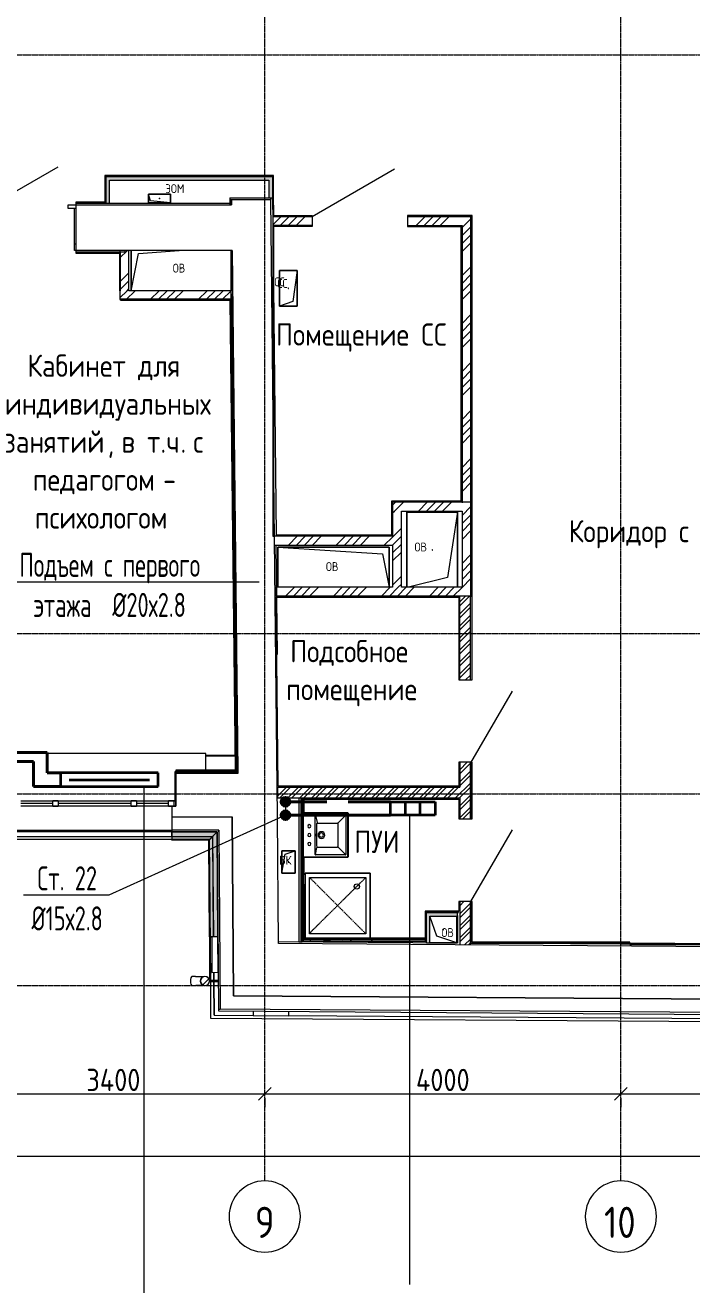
# Model space of a CAD drawing. Header units: millimetres. Extents: x -3929 to 624051, y 52832 to 514950.
# Drawn here: x 210208 to 217696, y 406853 to 420997 of the extents above; entities that cross this region are included whole.
import ezdxf
from ezdxf import colors
from ezdxf.entities.mleader import LeaderData, LeaderLine
from ezdxf.math import Vec2, Vec3

# ---------------------------------------------------------------- set-up
doc = ezdxf.new("R2010")
doc.units = ezdxf.units.MM
for name, pattern in [('ADSK_Линия сетки', [25, 20, -2.5, 0, -2.5]), ('ADSK_Штриховая_ш2 п1', [3, 2, -1]), ('Hidden', [7.14375, 4.7625, -2.38125])]:
    doc.linetypes.add(name, pattern=pattern)
for name, color, linetype, lineweight in [('_ Окна', 7, 'Continuous', 9), ('Аннотация', 7, 'Continuous', 18), ('Двери', 7, 'Continuous', 9), ('Марки помещений', 7, 'Continuous', 20), ('Обобщенные модели', 7, 'Continuous', 18), ('ОВ-О-Оборудование', 32, 'Continuous', 35), ('ОВ-ТЕКСТ', 7, 'Continuous', 25), ('Ограждение', 7, 'Continuous', 9), ('Окна', 7, 'Continuous', 9), ('Оси', 253, 'Continuous', 9), ('Перекрытие', 7, 'Continuous', 18), ('Размеры', 7, 'Continuous', 9), ('Сантехника', 7, 'Continuous', 18), ('Стены внутренние', 7, 'Continuous', 18), ('Стены наружные', 7, 'Continuous', 18), ('Стены несущие', 7, 'Continuous', 30), ('Стены отделка', 7, 'Continuous', 30), ('Стены штриховка', 7, 'Continuous', 9)]:
    doc.layers.add(name, color=color, linetype=linetype, lineweight=lineweight)
doc.layers.add('стояки', color=7, linetype='Continuous')
doc.layers.add('т11.1', color=1, linetype='Continuous', true_color=0xff0000)
doc.layers.add('т21.1', color=5, linetype='Continuous', true_color=0x0000ff)
doc.styles.add('GOST Common', font='GOST_Common.ttf', dxfattribs={"width": 0.9, "height": 350})
doc.styles.add('GOST Common_1', font='GOST_Common.ttf', dxfattribs={"width": 0.9, "height": 250})
doc.styles.add('GOST Common_2', font='GOST_Common.ttf', dxfattribs={"width": 0.9, "height": 250})
doc.styles.add('GOST Common_4', font='GOST_Common.ttf', dxfattribs={"width": 0.9, "height": 200})
doc.styles.add('СТИЛЬ', font='simplex.shx', dxfattribs={"width": 0.65})

# ---------------------------------------------------------------- blocks, each defined once
blk = doc.blocks.new('*U2934')
at = {"layer": 'ОВ-О-Оборудование', "color": 32, "ltscale": 0.1, "true_color": 0xcd6928}
for p, q in [((550, 75), (-550, 75)), ((-550, 75), (-550, -75)), ((-450, 0), (450, 0)), ((550, -75), (550, 75)), ((-550, -75), (550, -75))]:
    blk.add_line(p, q, dxfattribs=at)
blk = doc.blocks.new('*U2933')
at = {"layer": 'ОВ-О-Оборудование', "color": 32, "ltscale": 0.1, "true_color": 0xcd6928}
for p, q in [((250, 75), (-250, 75)), ((-250, 75), (-250, -75)), ((-83, 75), (-83, -75)), ((83, 75), (83, -75)), ((250, -75), (250, 75)), ((-250, -75), (250, -75))]:
    blk.add_line(p, q, dxfattribs=at)
blk = doc.blocks.new('_Oblique')
at = {"color": 0, "linetype": 'ByBlock', "lineweight": -2}
blk.add_line((-0.5, -0.5), (0.5, 0.5), dxfattribs=at)
blk = doc.blocks.new('4 этаж')
at = {"layer": 'Ограждение', "lineweight": 0, "transparency": 33554432}
for points in [[(402937, 1636), (403017, 1636), (403102, 1722), (402593, 1722), (402593, 1636)], [(403025, 546), (403042, 546), (403042, 546), (403111, 547), (403102, 1722), (403017, 1635), (403024, 638)], [(403011, 1630), (403011, 1632), (402593, 1632), (402593, 1630), (403011, 1630)], [(403111, 547), (403112, 547), (403111, 547)]]:
    blk.add_hatch(color=253, dxfattribs=at).paths.add_polyline_path(points)
h = blk.add_hatch(color=253, dxfattribs=at)
h.paths.add_polyline_path([(403019, 546), (403021, 546), (403012, 1632), (403011, 1630), (403019, 546)])
h.paths.add_polyline_path([(403023, 546), (403024, 546), (403023, 570)])
at = {"layer": 'Стены внутренние', "lineweight": 0}
for points in [[(401895, 9040), (403725, 9040), (403725, 9080), (401855, 9080), (401855, 9040), (401871, 9040)], [(401895, 8783), (401895, 9040), (401855, 9040), (401855, 8783)], [(403702, 8843), (403725, 8843), (403725, 9040), (403685, 9040), (403685, 8843)], [(405494, 777), (405804, 777), (405804, 817), (405454, 817), (405454, 777)], [(405494, 477), (405494, 777), (405454, 777), (405454, 477)]]:
    blk.add_hatch(color=253, dxfattribs=at).paths.add_polyline_path(points)
at = {"layer": '_ Окна', "color": 253, "lineweight": 0}
for p, q in [((401258, 2043), (400898, 2043)), ((401258, 2013), (401258, 2073)), ((401258, 2073), (401318, 2073)), ((401318, 2013), (401258, 2013)), ((401318, 2073), (401318, 2013)), ((402138, 2043), (401318, 2043)), ((402138, 2013), (402138, 2073)), ((402138, 2073), (402198, 2073)), ((402198, 2013), (402138, 2013)), ((402198, 2073), (402198, 2013)), ((402558, 2043), (402198, 2043)), ((402558, 2013), (402558, 2073)), ((402558, 2073), (402638, 2073)), ((402638, 2013), (402558, 2013)), ((402618, 2073), (402618, 2013)), ((402638, 2073), (402638, 2013))]:
    blk.add_line(p, q, dxfattribs=at)
at = {"layer": 'Аннотация', "color": 253, "lineweight": 0}
blk.add_line((404298, 499), (404377, 509), dxfattribs=at)
at = {"layer": 'Двери', "color": 253, "lineweight": 0}
for p, q in [((400575, 8763), (401316, 9191)), ((404170, 8632), (405097, 9167)), ((401431, 8763), (401518, 8763)), ((401431, 8723), (401431, 8763)), ((401518, 8723), (401431, 8723)), ((401518, 8763), (401518, 8723)), ((405954, 2500), (406419, 3305)), ((405954, 940), (406419, 1745))]:
    blk.add_line(p, q, dxfattribs=at)
at = {"layer": 'Обобщенные модели', "color": 253, "lineweight": 0}
for p, q in [((402331, 8885), (402581, 8885)), ((402331, 8785), (402331, 8885)), ((402356, 8810), (402331, 8885)), ((402331, 8885), (402331, 8785)), ((402581, 8885), (402331, 8885)), ((402581, 8785), (402331, 8785)), ((402331, 8785), (402581, 8785)), ((402581, 8785), (402356, 8810)), ((402581, 8885), (402581, 8785)), ((402581, 8785), (402581, 8885)), ((402137, 7800), (402137, 8253)), ((402137, 8253), (402137, 7800)), ((402137, 7800), (402220, 8217)), ((402220, 8217), (402676, 8253)), ((403259, 8253), (403259, 7800)), ((403259, 7800), (403259, 8253)), ((403804, 7628), (403804, 8028)), ((403804, 8028), (404004, 8028)), ((404004, 8028), (403804, 8028)), ((403804, 8028), (403804, 7628)), ((404004, 8028), (403954, 7678)), ((404004, 8028), (404004, 7628)), ((404004, 7628), (404004, 8028)), ((403954, 7678), (403804, 7628)), ((404004, 7628), (403804, 7628)), ((403804, 7628), (404004, 7628)), ((405234, 4470), (405234, 5315)), ((405234, 5315), (405804, 5315)), ((405804, 5315), (405234, 5315)), ((405234, 5315), (405234, 4470)), ((405804, 5315), (405690, 4579)), ((405804, 5315), (405804, 4470)), ((405804, 4470), (405804, 5315)), ((403784, 4470), (403784, 4920)), ((403784, 4920), (405034, 4920)), ((403784, 4920), (404959, 4845)), ((405034, 4920), (403784, 4920)), ((403784, 4920), (403784, 4470)), ((404959, 4845), (405034, 4470)), ((405034, 4920), (405034, 4470)), ((405034, 4470), (405034, 4920)), ((405690, 4579), (405254, 4470)), ((403830, 1260), (403830, 1510)), ((403830, 1510), (403980, 1510)), ((403980, 1510), (403830, 1510)), ((403830, 1510), (403830, 1260)), ((403830, 1260), (403868, 1472)), ((403868, 1472), (403980, 1510)), ((403980, 1510), (403980, 1260)), ((403980, 1260), (403980, 1510)), ((403980, 1260), (403830, 1260)), ((403830, 1260), (403980, 1260)), ((405569, 552), (405494, 777)), ((405794, 777), (405794, 477)), ((405794, 477), (405794, 777)), ((405794, 477), (405494, 477)), ((405494, 477), (405794, 477)), ((405794, 477), (405569, 552)), ((402862, 98), (402819, 98)), ((402862, 98), (402868, 98)), ((402868, 98), (402873, 98)), ((402873, 98), (402879, 98)), ((402879, 98), (402884, 98)), ((402884, 98), (402889, 98)), ((402889, 98), (402894, 98)), ((402894, 98), (402900, 98)), ((402900, 98), (402904, 98)), ((402904, 98), (402909, 98)), ((402909, 98), (402914, 98)), ((402914, 98), (402918, 98)), ((402918, 98), (402923, 98)), ((402923, 98), (402927, 98)), ((402927, 98), (402931, 98)), ((402931, 98), (402934, 98)), ((402934, 98), (402938, 98)), ((402938, 98), (402941, 98)), ((402941, 98), (402944, 98)), ((402944, 98), (402947, 98)), ((402947, 98), (402950, 99)), ((402950, 99), (402953, 99)), ((403116, 55), (403017, 54)), ((403017, 44), (403116, 45)), ((402820, -2), (402863, -2)), ((402865, -2), (402863, -2)), ((402871, -2), (402865, -2)), ((402876, -2), (402871, -2)), ((402882, -2), (402876, -2)), ((402887, -2), (402882, -2)), ((402892, -2), (402887, -2)), ((402897, -2), (402892, -2)), ((402902, -2), (402897, -2)), ((402907, -2), (402902, -2)), ((402912, -2), (402907, -2)), ((402916, -2), (402912, -2)), ((402921, -2), (402916, -2)), ((402925, -2), (402921, -2)), ((402929, -2), (402925, -2)), ((402933, -2), (402929, -2)), ((402937, -2), (402933, -2)), ((402940, -2), (402937, -2)), ((402943, -2), (402940, -2)), ((402946, -2), (402943, -2)), ((402949, -1), (402946, -2)), ((402952, -1), (402949, -1)), ((402953, -1), (402952, -1))]:
    blk.add_line(p, q, dxfattribs=at)
at = {"layer": 'Обобщенные модели', "color": 253, "linetype": 'Continuous', "lineweight": 0}
blk.add_line((402943, 6), (403009, 72), dxfattribs=at)
at = {"layer": 'Обобщенные модели', "color": 253, "lineweight": 0}
for centre, radius, start, end in [((402456, 8835), 2.5, 90, 270), ((402456, 8835), 2.5, 150, 255), ((402456, 8835), 2.5, 270, 90), ((402456, 8835), 2.5, 30, 90), ((402456, 8835), 2.5, 285, 0), ((402698, 8050), 2.5, 0, 180), ((402698, 8050), 2.5, 60, 165), ((402698, 8050), 2.5, 180, 0), ((402698, 8050), 2.5, 195, 270), ((402698, 8050), 2.5, 300, 0), ((403904, 7828), 2.5, 0, 180), ((403904, 7828), 2.5, 120, 180), ((403904, 7828), 2.5, 180, 0), ((403904, 7828), 2.5, 240, 345), ((403904, 7828), 2.5, 15, 90), ((405519, 4890), 2.5, 0, 180), ((405519, 4890), 2.5, 120, 180), ((405519, 4890), 2.5, 180, 0), ((405519, 4890), 2.5, 240, 345), ((405519, 4890), 2.5, 15, 90), ((404409, 4695), 2.5, 90, 270), ((404409, 4695), 2.5, 105, 180), ((404409, 4695), 2.5, 210, 270), ((404409, 4695), 2.5, 270, 90), ((404409, 4695), 2.5, 330, 75), ((403905, 1385), 2.5, 0, 180), ((403905, 1385), 2.5, 60, 165), ((403905, 1385), 2.5, 180, 0), ((403905, 1385), 2.5, 195, 270), ((403905, 1385), 2.5, 300, 0), ((405644, 627), 2.5, 90, 270), ((405644, 627), 2.5, 150, 255), ((405644, 627), 2.5, 270, 90), ((405644, 627), 2.5, 30, 90), ((405644, 627), 2.5, 285, 0), ((402966, 49), 52, 0.4333, 180.4333), ((402966, 49), 52, 180.4333, 0.4333), ((402966, 49), 50, 0.4333, 180.4333), ((402966, 49), 50, 180.4333, 0.4333)]:
    blk.add_arc(centre, radius, start, end, dxfattribs=at)
for start_param, end_param in [(3.141593, 4.712389), (4.712389, 6.283185)]:
    blk.add_ellipse((402820, 48), major_axis=(0.4, -50), ratio=0.309017, start_param=start_param, end_param=end_param, dxfattribs=at)
at = {"layer": 'Ограждение', "color": 253, "lineweight": 0}
for p, q in [((402593, 1722), (402593, 1723)), ((402593, 1723), (402607, 1723)), ((402593, 1722), (402593, 1673)), ((402593, 1673), (402593, 1722)), ((403102, 1722), (402593, 1722)), ((403102, 1722), (402593, 1722)), ((403011, 1630), (403102, 1722)), ((403102, 1722), (403012, 1632)), ((403102, 1722), (403103, 1723)), ((403111, 547), (403102, 1722)), ((403111, 547), (403102, 1722)), ((402593, 1638), (402593, 1632)), ((402593, 1630), (402593, 1638)), ((402593, 1632), (402593, 1636)), ((402593, 1636), (402593, 1635)), ((403017, 1636), (402593, 1636)), ((402593, 1635), (402593, 1632)), ((402593, 1632), (402593, 1635)), ((402593, 1635), (402593, 1632)), ((403015, 1635), (402593, 1635)), ((402593, 1632), (402593, 1634)), ((402593, 1634), (402593, 1634)), ((402593, 1634), (402593, 1632)), ((403015, 1634), (402593, 1634)), ((403015, 1634), (402593, 1634)), ((402593, 1632), (402593, 1632)), ((402593, 1630), (402593, 1632)), ((402593, 1632), (402593, 1630)), ((403012, 1632), (402593, 1632)), ((403012, 1632), (402593, 1632)), ((403013, 1632), (402593, 1632)), ((402593, 1631), (402593, 1630)), ((403012, 1631), (402593, 1631)), ((403011, 1630), (402593, 1630)), ((403011, 1630), (402593, 1630)), ((403011, 1630), (403012, 1632)), ((403012, 1632), (403011, 1630)), ((403012, 1631), (403011, 1630)), ((403019, 546), (403011, 1630)), ((403019, 546), (403011, 1630)), ((403012, 1632), (403017, 1636)), ((403015, 1635), (403012, 1632)), ((403012, 1632), (403015, 1635)), ((403015, 1635), (403012, 1632)), ((403012, 1632), (403013, 1632)), ((403021, 546), (403012, 1632)), ((403021, 546), (403012, 1632)), ((403020, 546), (403012, 1631)), ((403013, 1632), (403015, 1634)), ((403015, 1634), (403013, 1632)), ((403021, 546), (403013, 1632)), ((403017, 1636), (403015, 1635)), ((403024, 546), (403015, 1635)), ((403015, 1634), (403015, 1634)), ((403023, 546), (403015, 1634)), ((403023, 546), (403015, 1634)), ((403025, 546), (403017, 1636)), ((403042, 546), (403019, 546)), ((403019, 546), (403021, 546)), ((403021, 546), (403019, 546)), ((403019, 546), (403020, 546)), ((403021, 546), (403024, 546)), ((403024, 546), (403021, 546)), ((403021, 546), (403023, 546)), ((403023, 546), (403021, 546)), ((403021, 546), (403021, 546)), ((403021, 546), (403024, 546)), ((403025, 546), (403021, 546)), ((403021, 546), (403042, 546)), ((403023, 546), (403023, 546)), ((403024, 546), (403025, 546)), ((403042, 546), (403111, 547))]:
    blk.add_line(p, q, dxfattribs=at)
at = {"layer": 'Окна', "color": 253, "lineweight": 0}
for p, q in [((400898, 2073), (401258, 2073)), ((401258, 2013), (400898, 2013)), ((401318, 2073), (401258, 2073)), ((401258, 2013), (401318, 2013)), ((401318, 2073), (402138, 2073)), ((402138, 2013), (401318, 2013)), ((402198, 2073), (402138, 2073)), ((402138, 2013), (402198, 2013)), ((402198, 2073), (402558, 2073)), ((402558, 2013), (402198, 2013)), ((402638, 2073), (402558, 2073)), ((402558, 2013), (402638, 2013)), ((402638, 2013), (402638, 2073))]:
    blk.add_line(p, q, dxfattribs=at)
at = {"layer": 'Оси', "color": 253, "linetype": 'ADSK_Линия сетки', "lineweight": 0}
for p, q in [((407638, -2196), (407638, 46378)), ((403638, -2196), (403638, 23921)), ((351674, 10450), (417904, 10450)), ((351674, 3950), (417904, 3950)), ((351674, 2150), (417793, 2150)), ((351674, 0), (417793, 0))]:
    blk.add_line(p, q, dxfattribs=at)
at = {"layer": 'Оси', "color": 253, "lineweight": 0}
for centre, start, end in [((403638, -2596), 0, 180), ((407638, -2596), 0, 180), ((403638, -2596), 180, 0), ((407638, -2596), 180, 0)]:
    blk.add_arc(centre, 400, start, end, dxfattribs=at)
at = {"layer": 'Перекрытие', "color": 253, "lineweight": 0}
for p, q in [((401501, 8253), (401501, 8723)), ((401518, 8323), (401501, 8323)), ((401518, 8253), (401501, 8253)), ((402976, 2603), (400410, 2603)), ((402976, 2415), (402976, 2603)), ((402632, 2073), (402632, 2403)), ((402632, 2403), (402638, 2403)), ((404078, 2090), (404078, 1936)), ((404078, 1441), (404078, 1250)), ((404078, 1130), (404078, 530)), ((404078, 497), (404078, 487))]:
    blk.add_line(p, q, dxfattribs=at)
at = {"layer": 'Размеры', "color": 253, "lineweight": 0}
for p, q in [((400088, -1217), (403788, -1217)), ((403488, -1217), (407788, -1217)), ((403638, -1267), (403638, -1367)), ((403638, -1267), (403638, -1367)), ((407488, -1217), (410788, -1217)), ((407638, -1267), (407638, -1367)), ((407638, -1267), (407638, -1367)), ((355138, -1917), (417288, -1917))]:
    blk.add_line(p, q, dxfattribs=at)
at = {"layer": 'Сантехника', "color": 253, "lineweight": 0}
for p, q in [((404569, 1936), (404074, 1936)), ((404079, 1938), (404569, 1938)), ((404204, 1469), (404204, 1908)), ((404209, 1913), (404544, 1913)), ((404209, 1908), (404225, 1828)), ((404544, 1908), (404462, 1826)), ((404549, 1908), (404549, 1469)), ((404572, 1444), (404572, 1933)), ((404574, 1933), (404574, 1444)), ((404224, 1814), (404224, 1818)), ((404224, 1564), (404224, 1814)), ((404229, 1823), (404454, 1823)), ((404459, 1818), (404459, 1558)), ((404074, 1441), (404569, 1441)), ((404569, 1439), (404079, 1439)), ((404209, 1469), (404224, 1549)), ((404544, 1464), (404209, 1464)), ((404229, 1553), (404454, 1553)), ((404544, 1469), (404461, 1551)), ((404822, 1260), (404092, 1260)), ((404092, 1260), (404092, 530)), ((404092, 530), (404092, 1260)), ((404092, 1260), (404822, 1260)), ((404142, 1210), (404772, 1210)), ((404142, 580), (404142, 1210)), ((404772, 1210), (404772, 580)), ((404822, 530), (404822, 1260)), ((404822, 1260), (404822, 530)), ((404772, 580), (404142, 580))]:
    blk.add_line(p, q, dxfattribs=at)
at = {"layer": 'Сантехника', "color": 253, "linetype": 'Hidden', "lineweight": 0}
for p, q in [((404142, 1210), (404772, 580)), ((404772, 1210), (404147, 591))]:
    blk.add_line(p, q, dxfattribs=at)
at = {"layer": 'Сантехника', "color": 253, "lineweight": 0}
blk.add_circle((404672, 1110), 30, dxfattribs=at)
for centre, radius, start, end in [((404079, 1933), 5, 90, 180), ((404209, 1908), 5, 90, 180), ((404544, 1908), 5, 0, 90), ((404569, 1933), 5, 0, 90), ((404569, 1933), 3, 0, 90), ((404138, 1788), 17.5, 90, 270), ((404138, 1688), 17.5, 90, 270), ((404138, 1788), 17.5, 270, 90), ((404138, 1688), 17.5, 270, 90), ((404229, 1818), 5, 90, 180), ((404274, 1688), 37.5, 90, 270), ((404274, 1688), 23, 90, 270), ((404274, 1688), 37.5, 270, 90), ((404274, 1688), 23, 270, 90), ((404454, 1818), 5, 0, 90), ((404138, 1588), 17.5, 90, 270), ((404138, 1588), 17.5, 270, 90), ((404229, 1558), 5, 180, 270), ((404454, 1558), 5, 270, 0), ((404079, 1444), 5, 180, 270), ((404209, 1469), 5, 180, 270), ((404544, 1469), 5, 270, 0), ((404569, 1444), 3, 270, 0), ((404569, 1444), 5, 270, 0)]:
    blk.add_arc(centre, radius, start, end, dxfattribs=at)
for start_param, end_param in [(0, 3.141593), (3.141593, 6.283185)]:
    blk.add_ellipse((404210, 1688), major_axis=(0, 12.5), ratio=0.247617, start_param=start_param, end_param=end_param, dxfattribs=at)
at = {"layer": 'Стены внутренние', "color": 253, "lineweight": 0}
for p, q in [((402976, 2585), (403303, 2585)), ((403303, 2573), (402976, 2573)), ((404074, 1250), (404092, 1250)), ((404092, 1130), (404074, 1130))]:
    blk.add_line(p, q, dxfattribs=at)
at = {"layer": 'Стены внутренние', "color": 253, "linetype": 'Continuous', "lineweight": 0}
for p, q in [((404155, 497), (404147, 512)), ((404507, 497), (404505, 501)), ((404607, 512), (404598, 497)), ((404840, 509), (404833, 497))]:
    blk.add_line(p, q, dxfattribs=at)
at = {"layer": 'Стены наружные', "color": 253, "lineweight": 0}
for p, q in [((400858, 1743), (402593, 1743)), ((402593, 1723), (400858, 1723)), ((402593, 1723), (402607, 1723)), ((403019, 1638), (397699, 1638)), ((399773, 1673), (403054, 1673)), ((402593, 1673), (402593, 1638)), ((403031, 54), (403019, 1638)), ((403053, 1673), (403062, 546)), ((403062, 546), (403054, 1673)), ((403023, 77), (403023, 638)), ((403023, 638), (403026, 638)), ((403066, 54), (403065, 146)), ((403065, 146), (403066, 54)), ((403023, 77), (403031, 77)), ((403034, -371), (403031, 44)), ((403069, -336), (403066, 45)), ((403066, 45), (403069, -336)), ((411354, -429), (403034, -371)), ((403069, -336), (403508, -339)), ((410581, -389), (403908, -342))]:
    blk.add_line(p, q, dxfattribs=at)
at = {"layer": 'Стены несущие', "color": 253, "lineweight": 0}
for p, q in [((403705, 8823), (403265, 8818)), ((403265, 8818), (403266, 8763)), ((403782, 1893), (403705, 8823)), ((401518, 8763), (403266, 8763)), ((401518, 8723), (401518, 8253)), ((403272, 8253), (401518, 8253)), ((402011, 8253), (402011, 7700)), ((402111, 7800), (402111, 8253)), ((403272, 8253), (403336, 2403)), ((402011, 7800), (402017, 7800)), ((403259, 7800), (402111, 7800)), ((403259, 7700), (403259, 7800)), ((402011, 7700), (403259, 7700)), ((405954, 5425), (405074, 5425)), ((405074, 5425), (405074, 5042)), ((405954, 4370), (405954, 5425)), ((405174, 5325), (405854, 5325)), ((405174, 4470), (405174, 5325)), ((405854, 5325), (405854, 4470)), ((405074, 5042), (403747, 5042)), ((403748, 4942), (405074, 4942)), ((405074, 4942), (405074, 4470)), ((405074, 4470), (403762, 4470)), ((403762, 4470), (403762, 4370)), ((405854, 4470), (405174, 4470)), ((405954, 4370), (403762, 4370)), ((403336, 2403), (402638, 2403)), ((402638, 2403), (402638, 2398)), ((402638, 2398), (403337, 2398)), ((402638, 2378), (402638, 2073)), ((403337, 2378), (402638, 2378)), ((403337, 2398), (403337, 2378)), ((402593, 2013), (402593, 1893)), ((402593, 1893), (403272, 1893)), ((403272, 1893), (403287, -117)), ((403793, 469), (403782, 1893)), ((410582, 421), (403793, 469)), ((403287, -117), (410587, -169))]:
    blk.add_line(p, q, dxfattribs=at)
at = {"layer": 'Стены отделка', "color": 253, "lineweight": 0}
for p, q in [((401843, 9090), (401843, 8795)), ((403735, 9092), (401845, 9092)), ((403725, 9080), (401855, 9080)), ((401855, 9080), (401855, 8783)), ((403725, 9080), (403725, 8843)), ((403737, 8841), (403737, 9090)), ((401895, 9040), (403685, 9040)), ((401895, 8783), (401895, 9040)), ((403685, 9040), (403685, 8843)), ((401518, 8795), (401518, 8763)), ((401843, 8795), (401518, 8795)), ((401855, 8783), (403245, 8783)), ((403245, 8843), (403245, 8763)), ((403245, 8843), (403725, 8843)), ((403245, 8823), (403705, 8823)), ((403265, 8763), (403265, 8823)), ((403705, 8823), (403705, 8843)), ((403705, 8843), (403705, 8823)), ((403705, 8843), (403725, 8843)), ((403725, 8884), (403767, 5054)), ((403737, 8884), (403725, 8884)), ((403725, 8841), (403737, 8841)), ((403739, 8644), (403737, 8884)), ((403739, 8644), (404170, 8644)), ((403739, 8632), (404170, 8632)), ((405966, 8644), (405240, 8644)), ((405954, 8632), (405240, 8632)), ((405954, 5418), (405954, 8632)), ((405966, 5418), (405966, 8644)), ((405966, 3430), (405966, 8642)), ((403729, 8507), (403729, 5042)), ((404170, 8532), (403739, 8532)), ((403741, 5042), (403741, 8520)), ((404170, 8520), (403741, 8520)), ((405240, 8532), (405854, 8532)), ((405240, 8520), (405842, 8520)), ((405842, 8520), (405842, 5437)), ((405854, 8532), (405854, 5425)), ((401518, 8253), (401518, 8221)), ((402071, 8233), (401518, 8233)), ((401518, 8221), (402005, 8221)), ((402005, 8221), (402005, 7800)), ((402017, 7800), (402017, 8233)), ((402071, 8233), (402071, 8253)), ((402005, 7800), (402011, 7800)), ((403258, 7706), (402017, 7706)), ((402017, 7706), (402017, 7694)), ((402017, 7694), (403246, 7694)), ((403246, 7694), (403304, 2415)), ((403277, 7756), (403257, 7756)), ((403257, 7756), (403317, 2398)), ((403337, 2398), (403277, 7756)), ((405062, 5435), (405062, 5054)), ((405842, 5437), (405064, 5437)), ((403729, 5042), (403741, 5042)), ((405062, 5054), (403767, 5054)), ((403782, 3719), (403768, 4942)), ((403762, 4370), (403755, 4370)), ((403790, 2238), (403767, 4358)), ((403767, 4358), (405816, 4358)), ((403762, 3719), (403782, 3719)), ((405816, 3430), (405966, 3430)), ((403304, 2415), (402638, 2415)), ((402638, 2415), (402638, 2403)), ((405816, 2506), (405816, 2238)), ((405966, 2506), (405816, 2506)), ((405966, 1870), (405966, 2506)), ((402638, 2398), (402638, 2378)), ((403317, 2398), (403337, 2398)), ((403780, 2226), (403780, 2101)), ((403780, 2226), (405828, 2226)), ((405816, 2238), (403790, 2238)), ((405828, 2226), (405828, 2236)), ((403780, 2106), (405828, 2106)), ((404019, 2106), (404019, 487)), ((404059, 487), (404059, 2106)), ((404074, 513), (404074, 2106)), ((405816, 2088), (404078, 2088)), ((402593, 1893), (402593, 1723)), ((403287, -117), (403272, 1893)), ((403272, 1893), (403272, 1893)), ((405816, 1870), (405966, 1870)), ((403123, 1743), (402593, 1743)), ((402593, 1723), (403103, 1723)), ((403103, 1723), (403118, -286)), ((403123, 1723), (403123, 1743)), ((403123, 1743), (403138, -266)), ((405966, 940), (405816, 940)), ((405966, 486), (405966, 940)), ((405814, 832), (405439, 832)), ((405439, 832), (405439, 530)), ((405454, 817), (405814, 817)), ((405454, 477), (405454, 817)), ((405494, 777), (405804, 777)), ((405494, 477), (405494, 777)), ((405804, 783), (405804, 475)), ((405814, 823), (405814, 832)), ((403112, 547), (403042, 546)), ((403042, 546), (403045, 146)), ((403115, 147), (403112, 547)), ((405804, 475), (403793, 489)), ((404019, 487), (404059, 487)), ((404059, 513), (404074, 513)), ((405439, 530), (404068, 530)), ((404068, 530), (404068, 497)), ((404068, 497), (405445, 497)), ((405445, 497), (405445, 530)), ((405445, 530), (405454, 530)), ((405454, 477), (405494, 477)), ((405948, 474), (407739, 474)), ((410562, 442), (405956, 474)), ((407739, 486), (405966, 486)), ((407739, 474), (407739, 486)), ((410532, 454), (407739, 472)), ((407739, 472), (407739, 460)), ((407739, 460), (410532, 442)), ((403045, 146), (403115, 147)), ((411097, -172), (403287, -117)), ((411248, -323), (403138, -266)), ((403118, -286), (411268, -343)), ((403508, -289), (403508, -339)), ((403508, -339), (403908, -342)), ((403908, -342), (403908, -292))]:
    blk.add_line(p, q, dxfattribs=at)
at = {"layer": 'Стены штриховка', "color": 253, "lineweight": 0}
for p, q in [((401845, 9092), (401843, 9092)), ((401843, 9092), (401843, 9090)), ((403737, 9090), (401843, 9090)), ((401845, 9092), (401845, 8793)), ((403735, 8841), (403735, 9092)), ((403737, 9092), (403735, 9092)), ((403737, 9090), (403737, 9092)), ((401845, 8793), (401518, 8793)), ((401518, 8783), (401855, 8783)), ((403737, 8642), (403735, 8884)), ((404170, 8632), (403727, 8632)), ((403737, 8642), (404170, 8642)), ((404170, 8644), (404170, 8520)), ((405240, 8644), (405240, 8520)), ((405966, 8642), (405240, 8642)), ((405240, 8632), (405954, 8632)), ((405954, 8632), (405954, 5418)), ((405964, 5425), (405964, 8644)), ((404170, 8532), (403729, 8532)), ((403739, 5042), (403739, 8522)), ((404170, 8522), (403739, 8522)), ((405240, 8532), (405854, 8532)), ((405240, 8522), (405844, 8522)), ((405844, 8522), (405844, 5435)), ((405854, 8532), (405854, 5418)), ((401518, 8223), (402007, 8223)), ((402007, 8223), (402007, 7800)), ((402017, 7696), (403248, 7696)), ((403248, 7696), (403306, 2413)), ((405064, 5437), (405062, 5437)), ((405062, 5437), (405062, 5435)), ((405844, 5435), (405062, 5435)), ((405064, 5437), (405064, 5052)), ((405954, 5425), (405966, 5425)), ((403767, 5054), (403767, 5042)), ((405064, 5052), (403767, 5052)), ((403788, 2236), (403765, 4360)), ((403765, 4360), (405818, 4360)), ((405816, 4358), (405816, 3430)), ((405818, 4360), (405818, 3430)), ((405828, 3430), (405828, 4370)), ((405948, 3430), (405948, 4370)), ((405954, 4370), (405966, 4370)), ((405964, 4370), (405964, 3430)), ((403306, 2413), (402638, 2413)), ((405818, 2506), (405818, 2236)), ((405828, 2506), (405828, 2236)), ((405828, 2506), (405828, 2226)), ((405948, 1870), (405948, 2506)), ((405964, 1870), (405964, 2506)), ((405818, 2236), (403788, 2236)), ((404046, 487), (404046, 2106)), ((404065, 513), (404065, 2106)), ((405818, 2090), (404074, 2090)), ((405816, 2088), (405816, 1870)), ((405818, 2090), (405818, 1870)), ((405828, 2106), (405828, 1870)), ((405816, 940), (405816, 832)), ((405818, 940), (405818, 832)), ((405828, 940), (405828, 455)), ((405948, 454), (405948, 940)), ((405964, 484), (405964, 940)), ((405814, 823), (405448, 823)), ((405448, 823), (405448, 530)), ((405804, 783), (405804, 823)), ((405814, 832), (405818, 832)), ((405445, 521), (404068, 521)), ((405445, 512), (404068, 512)), ((407739, 484), (405964, 484)), ((410532, 452), (407739, 470)), ((403118, -266), (403138, -266))]:
    blk.add_line(p, q, dxfattribs=at)
at = {"layer": 'Стены штриховка', "color": 253, "linetype": 'Continuous', "lineweight": 0}
for p, q in [((403728, 8538), (403822, 8632)), ((403812, 8532), (403912, 8632)), ((403902, 8532), (404002, 8632)), ((403991, 8532), (404092, 8632)), ((405339, 8532), (405439, 8632)), ((405428, 8532), (405528, 8632)), ((405518, 8532), (405618, 8632)), ((405608, 8532), (405708, 8632)), ((405854, 8508), (405954, 8608)), ((405854, 8418), (405954, 8518)), ((405854, 8329), (405954, 8429)), ((402011, 8168), (402096, 8253)), ((405854, 8239), (405954, 8339)), ((405854, 7969), (405954, 8069)), ((402011, 7899), (402111, 7999)), ((405854, 7880), (405954, 7980)), ((402011, 7809), (402111, 7909)), ((402011, 7719), (402092, 7800)), ((402082, 7700), (402182, 7800)), ((402092, 7800), (402111, 7819)), ((402351, 7700), (402451, 7800)), ((402441, 7700), (402541, 7800)), ((402531, 7700), (402631, 7800)), ((402621, 7700), (402721, 7800)), ((402890, 7700), (402990, 7800)), ((402980, 7700), (403080, 7800)), ((403070, 7700), (403170, 7800)), ((403160, 7700), (403259, 7799)), ((405854, 7790), (405954, 7890)), ((405854, 7700), (405954, 7800)), ((405854, 7431), (405954, 7531)), ((405854, 7341), (405954, 7441)), ((405854, 7251), (405954, 7351)), ((405854, 7161), (405954, 7261)), ((405854, 6892), (405954, 6992)), ((405854, 6802), (405954, 6902)), ((405854, 6712), (405954, 6812)), ((405854, 6622), (405954, 6722)), ((405854, 6353), (405954, 6453)), ((405854, 6263), (405954, 6363)), ((405854, 6173), (405954, 6273)), ((405854, 6084), (405954, 6184)), ((405854, 5814), (405954, 5914)), ((405854, 5724), (405954, 5824)), ((405854, 5635), (405954, 5735)), ((405854, 5545), (405954, 5645)), ((405074, 5393), (405105, 5425)), ((405095, 5325), (405195, 5425)), ((405364, 5325), (405464, 5425)), ((405454, 5325), (405554, 5425)), ((405544, 5325), (405644, 5425)), ((405634, 5325), (405734, 5425)), ((405854, 5275), (405954, 5375)), ((405074, 5304), (405095, 5325)), ((405854, 5185), (405954, 5285)), ((405074, 5034), (405174, 5134)), ((405854, 5096), (405954, 5196)), ((405854, 5006), (405954, 5106)), ((403904, 4942), (404004, 5042)), ((403993, 4942), (404093, 5042)), ((404083, 4942), (404183, 5042)), ((404173, 4942), (404273, 5042)), ((404442, 4942), (404542, 5042)), ((404532, 4942), (404632, 5042)), ((404622, 4942), (404722, 5042)), ((404712, 4942), (404812, 5042)), ((404981, 4942), (405074, 5034)), ((405074, 4944), (405174, 5044)), ((405074, 4855), (405174, 4955)), ((405071, 4942), (405074, 4944)), ((405074, 4765), (405174, 4865)), ((405854, 4736), (405954, 4836)), ((405854, 4647), (405954, 4747)), ((405074, 4495), (405174, 4595)), ((405854, 4557), (405954, 4657)), ((405854, 4467), (405954, 4567)), ((403871, 4370), (403971, 4470)), ((403960, 4370), (404060, 4470)), ((404050, 4370), (404150, 4470)), ((404140, 4370), (404240, 4470)), ((404409, 4370), (404509, 4470)), ((404499, 4370), (404599, 4470)), ((404589, 4370), (404689, 4470)), ((404679, 4370), (404779, 4470)), ((404948, 4370), (405048, 4470)), ((405038, 4370), (405138, 4470)), ((405128, 4370), (405228, 4470)), ((405138, 4470), (405174, 4505)), ((405218, 4370), (405318, 4470)), ((405487, 4370), (405587, 4470)), ((405577, 4370), (405677, 4470)), ((405667, 4370), (405767, 4470)), ((405756, 4370), (405854, 4467)), ((405828, 4306), (405891, 4370)), ((405828, 4261), (405936, 4370)), ((405828, 4172), (405948, 4292)), ((405828, 4127), (405948, 4247)), ((405828, 4037), (405948, 4157)), ((405828, 3992), (405948, 4112)), ((405828, 3902), (405948, 4022)), ((405828, 3857), (405948, 3977)), ((405828, 3768), (405948, 3888)), ((405828, 3723), (405948, 3843)), ((405828, 3633), (405948, 3753)), ((405828, 3588), (405948, 3708)), ((405828, 3498), (405948, 3618)), ((405828, 3453), (405948, 3573)), ((405894, 3430), (405948, 3483)), ((405939, 3430), (405948, 3439)), ((405828, 2421), (405913, 2506)), ((405828, 2376), (405948, 2496)), ((405828, 2286), (405948, 2406)), ((405782, 2106), (405948, 2271)), ((405828, 2241), (405948, 2361)), ((403780, 2124), (403882, 2226)), ((403780, 2214), (403792, 2226)), ((403807, 2106), (403927, 2226)), ((403897, 2106), (404017, 2226)), ((403941, 2106), (404061, 2226)), ((404031, 2106), (404151, 2226)), ((404076, 2106), (404196, 2226)), ((404166, 2106), (404286, 2226)), ((404211, 2106), (404331, 2226)), ((404301, 2106), (404421, 2226)), ((404346, 2106), (404466, 2226)), ((404435, 2106), (404555, 2226)), ((404480, 2106), (404600, 2226)), ((404570, 2106), (404690, 2226)), ((404615, 2106), (404735, 2226)), ((404705, 2106), (404825, 2226)), ((404750, 2106), (404870, 2226)), ((404839, 2106), (404959, 2226)), ((404884, 2106), (405004, 2226)), ((404974, 2106), (405094, 2226)), ((405019, 2106), (405139, 2226)), ((405109, 2106), (405229, 2226)), ((405154, 2106), (405274, 2226)), ((405244, 2106), (405364, 2226)), ((405289, 2106), (405409, 2226)), ((405378, 2106), (405498, 2226)), ((405423, 2106), (405543, 2226)), ((405513, 2106), (405633, 2226)), ((405558, 2106), (405678, 2226)), ((405648, 2106), (405768, 2226)), ((405693, 2106), (405813, 2226)), ((405827, 2106), (405948, 2226)), ((405828, 2016), (405948, 2136)), ((405828, 1972), (405948, 2092)), ((405828, 1882), (405948, 2002)), ((405861, 1870), (405948, 1957)), ((405828, 939), (405829, 940)), ((405828, 894), (405874, 940)), ((405828, 804), (405948, 924)), ((405828, 759), (405948, 879)), ((405828, 670), (405948, 790)), ((405828, 625), (405948, 745)), ((405828, 535), (405948, 655)), ((405828, 490), (405948, 610)), ((405882, 454), (405948, 520)), ((405927, 454), (405948, 476))]:
    blk.add_line(p, q, dxfattribs=at)
at = {"layer": 'Размеры', "color": 253, "lineweight": 0, "xscale": 141.4, "yscale": 141.4, "zscale": 141.4}
for p in [(403638, -1217), (407638, -1217)]:
    blk.add_blockref('_Oblique', p, dxfattribs=at)
at = {"layer": 'Размеры', "color": 253, "lineweight": 0, "xscale": 141.4, "yscale": 141.4, "zscale": 141.4, "rotation": 180}
for p in [(403638, -1217), (407638, -1217)]:
    blk.add_blockref('_Oblique', p, dxfattribs=at)
at = {"layer": 'Аннотация', "color": 253, "lineweight": 0, "style": 'GOST Common_4', "width": 0.9}
for s, p in [('ЭОМ', (402522, 8896)), ('ОВ', (402605, 8003)), ('СС', (403747, 7849)), ('СС', (403780, 7831)), ('ОВ', (405320, 4872)), ('ОВ', (404325, 4652)), ('ВК', (403800, 1355)), ('ОВ', (405622, 543))]:
    blk.add_text(s, height=100, dxfattribs=at).set_placement(p)
at = {"layer": 'Марки помещений', "color": 253, "lineweight": 0, "style": 'GOST Common_2', "width": 0.9}
for s, p in [('Помещение СС', (403764, 7183)), ('Кабинет для', (400972, 6833)), ('индивидуальных', (400718, 6407)), ('занятий', (400715, 5980)), ('в т', (402030, 5980)), ('ч', (402534, 5980)), ('с', (402836, 5980)), (', ', (401874, 5980)), ('.', (402467, 5980)), ('. ', (402692, 5980)), ('педагогом', (401033, 5554)), ('-', (402496, 5554)), ('психологом', (401056, 5128)), ('Коридор с рекреацией', (407053, 4975)), ('Подсобное', (403924, 3627)), ('помещение', (403879, 3201)), ('ПУИ', (404644, 1487))]:
    blk.add_text(s, height=250, dxfattribs=at).set_placement(p)
at = {"layer": 'Оси', "color": 253, "lineweight": 0, "style": 'GOST Common', "width": 0.9}
for s, p in [('9', (403527, -2836)), ('10', (407448, -2836))]:
    blk.add_text(s, height=350, dxfattribs=at).set_placement(p)
at = {"layer": 'Размеры', "color": 253, "lineweight": 0, "char_height": 250, "width": 782.41, "attachment_point": 5, "style": 'GOST Common_1'}
for s, insert in [('\\A1;3400', (401938, -1062)), ('\\A1;4000', (405638, -1062))]:
    blk.add_mtext(s, dxfattribs=dict(at, insert=insert))

msp = doc.modelspace()

# ---------------------------------------------------------------- hatches: boundary and pattern name
at = {"layer": 'т11.1', "lineweight": 40}
h = msp.add_hatch(color=256, dxfattribs=at)
h.dxf.hatch_style = 1
h.paths.add_polyline_path([(213181.989, 412126.544, 1), (213081.989, 412126.544, 1)])
at = {"layer": 'т21.1', "linetype": 'ADSK_Штриховая_ш2 п1', "lineweight": 40, "ltscale": 50}
h = msp.add_hatch(color=256, dxfattribs=at)
h.dxf.hatch_style = 1
h.paths.add_polyline_path([(213181.989, 412276.544, 1), (213081.989, 412276.544, 1)])

# ---------------------------------------------------------------- linework, layer by layer
at = {"layer": 'стояки', "color": 7, "lineweight": 15}
for points in [[(211540.174, 412450.005), (211540.174, 406044.376)], [(214524.228, 412126.544), (214524.228, 406855.557)]]:
    msp.add_lwpolyline(points, dxfattribs=at)
at = {"layer": 'т11.1', "lineweight": 40}
for p, q in [((210303.687, 412729.662), (209730.467, 412728.665)), ((210303.687, 412450.005), (210303.687, 412729.662)), ((210603.687, 412450.005), (210303.687, 412450.005)), ((214312.058, 412126.544), (213131.989, 412126.544))]:
    msp.add_line(p, q, dxfattribs=at)
msp.add_circle((213131.989, 412126.544), 50, dxfattribs=at)
at = {"layer": 'т21.1', "linetype": 'Hidden', "lineweight": 40, "ltscale": 100}
for p, q in [((210453.687, 412829.662), (209681.464, 412829.662)), ((210453.687, 412600.005), (210453.687, 412829.662)), ((210603.687, 412600.005), (210453.687, 412600.005)), ((214312.058, 412276.544), (213131.989, 412276.544))]:
    msp.add_line(p, q, dxfattribs=at)
at = {"layer": 'т21.1', "lineweight": 40, "ltscale": 50}
msp.add_circle((213131.989, 412276.544), 50, dxfattribs=at)

# ---------------------------------------------------------------- block references
at = {"layer": 'ОВ-О-Оборудование', "ltscale": 10}
msp.add_blockref('*U2934', (211153.687, 412525.005), dxfattribs=at)
at = {"layer": 'ОВ-О-Оборудование', "ltscale": 10, "xscale": -1, "rotation": 180}
msp.add_blockref('*U2933', (214562.058, 412201.544), dxfattribs=at)
at = {"layer": 'стояки', "color": 5, "lineweight": 40}
msp.add_blockref('4 этаж', (-190738.98, 410215.433), dxfattribs=at)

# ---------------------------------------------------------------- leaders
at = {"layer": 'ОВ-ТЕКСТ', "color": 7}
ml = msp.add_multileader_mtext('Standard', dxfattribs=at)
ml.set_content('\\A1;Подъем с первого этажа  %%C20х2.8 ', color=7, style='СТИЛЬ')
ml.set_leader_properties(color=7, lineweight=18)
ml.build(insert=Vec2(0, 0))
ml.multileader.update_dxf_attribs({"text_left_attachment_type": 6, "text_right_attachment_type": 6, "dogleg_length": 0.36, "arrow_head_size": 0.126})
ctx = ml.context
ctx.base_point, ctx.char_height, ctx.arrow_head_size, ctx.landing_gap_size, ctx.plane_origin = Vec3(209908.508, 414748.165), 270, 0.126, 0.063, Vec3(219080.818, 405786.305)
ctx.left_attachment, ctx.right_attachment, ctx.text_align_type = 6, 6, 1
notes = []
notes.append((ctx, [(0, (1, 1, 0), (209908.256, 414748.165), (1, 0), 0.252, [(0, [(206694.737, 412728.665), (206844.737, 412728.665)], 0, [])])]))
ctx.mtext.insert, ctx.mtext.width, ctx.mtext.defined_height, ctx.mtext.alignment, ctx.mtext.flow_direction = Vec3(211157.963, 415072.165), 2900.40337, 1165.442, 2, 5
ml = msp.add_multileader_mtext('Standard', dxfattribs=at)
ml.set_content('\\A1;Ст. 22^J%%C15х2.8 ', color=7, style='СТИЛЬ')
ml.set_leader_properties(color=7, lineweight=18)
ml.build(insert=Vec2(0, 0))
ml.multileader.update_dxf_attribs({"text_left_attachment_type": 6, "text_right_attachment_type": 6, "dogleg_length": 0.36, "arrow_head_size": 0.126})
ctx = ml.context
ctx.base_point, ctx.char_height, ctx.arrow_head_size, ctx.landing_gap_size, ctx.plane_origin = Vec3(210212.341, 411228.232), 270, 0.126, 0.063, Vec3(217988.702, 406530.158)
ctx.left_attachment, ctx.right_attachment, ctx.text_align_type = 6, 6, 1
notes.append((ctx, [(1, (1, 1, 0), (211148.719, 411228.232), (-1, 0), 0.252, [(0, [(213131.989, 412276.544), (213131.989, 412126.544)], 0, [])])]))
ctx.mtext.insert, ctx.mtext.width, ctx.mtext.alignment, ctx.mtext.flow_direction = Vec3(210680.404, 411552.232), 1404.14984, 2, 5
for ctx, leaders in notes:
    for number, flags, end, landing, length, lines in leaders:
        leader = LeaderData()
        leader.index, (leader.has_last_leader_line, leader.has_dogleg_vector, leader.attachment_direction) = number, flags
        leader.last_leader_point, leader.dogleg_vector, leader.dogleg_length = Vec3(end), Vec3(landing), length
        for number, points, colour, breaks in lines:
            line = LeaderLine()
            line.index, line.vertices, line.color, line.breaks = number, Vec3.list(points), colors.encode_raw_color(colour), breaks
            leader.lines.append(line)
        ctx.leaders.append(leader)

doc.saveas('drawing.dxf')
